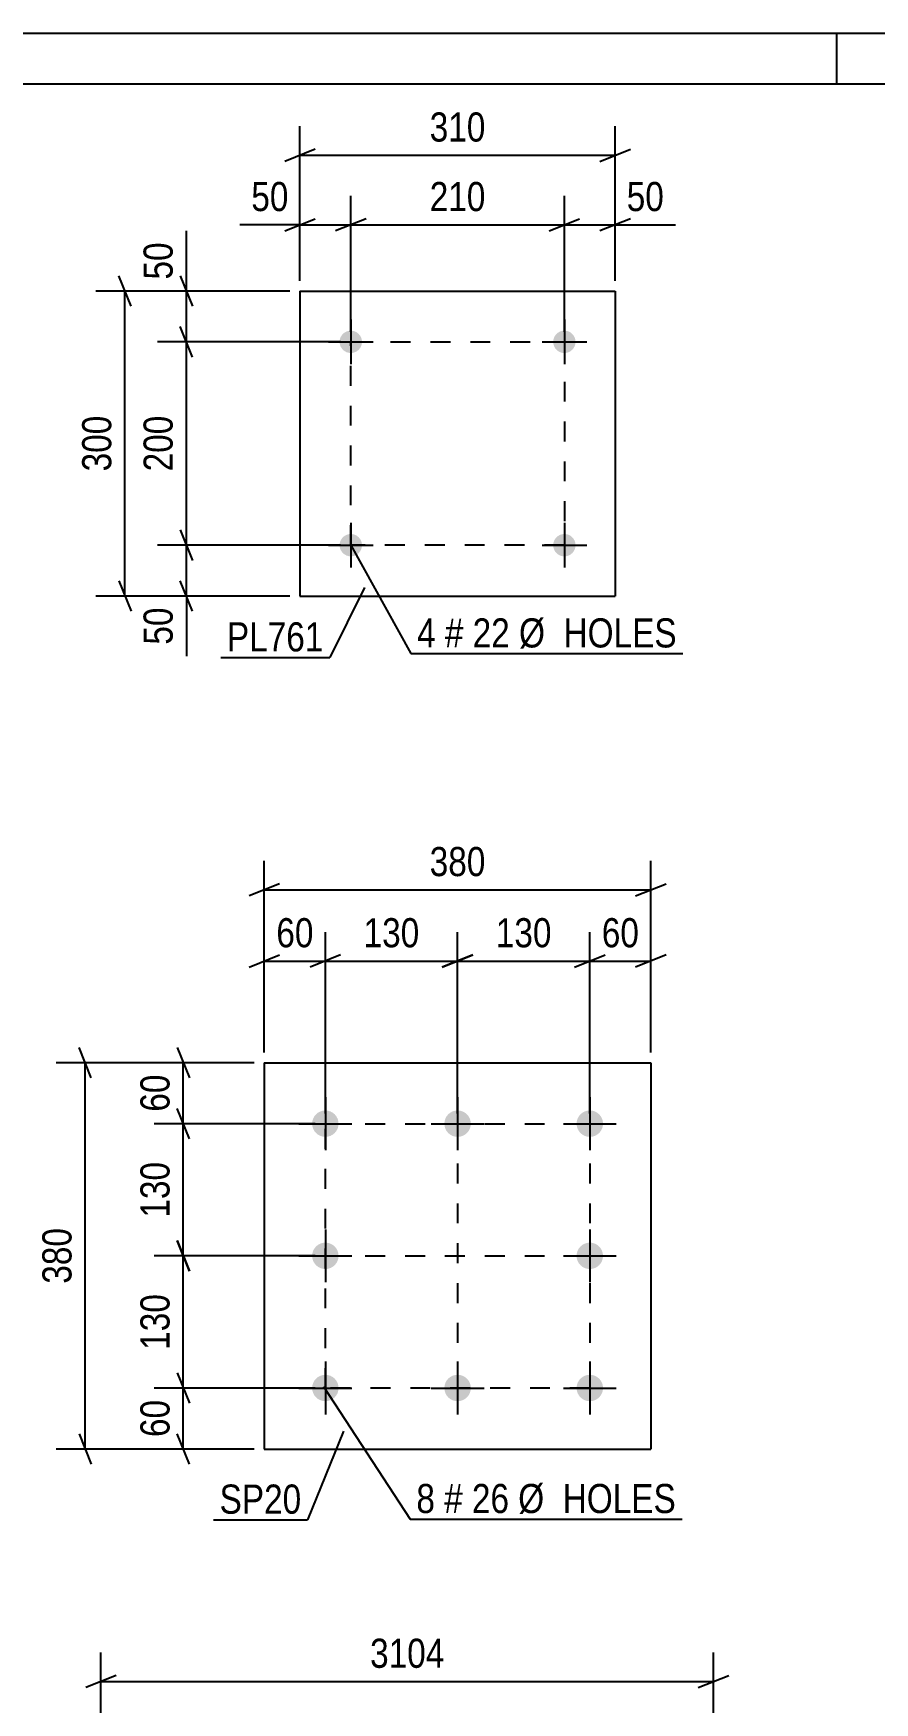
# Model space of a CAD drawing. Header units: millimetres. Extents: x 0 to 420, y 0 to 297.
# Drawn here: x 131 to 213.7, y 132.8 to 297 of the extents above; entities that cross this region are included whole.
import ezdxf

# ---------------------------------------------------------------- set-up
doc = ezdxf.new("R2010")
doc.units = ezdxf.units.MM
doc.linetypes.add('DXK_LINE_DOT2', pattern=[3.9198, 1.9599, -1.9599])
doc.styles.add('Arial Narrow', font='ARIALN.TTF', dxfattribs={"height": 0.2})

# ---------------------------------------------------------------- blocks, each defined once
blk = doc.blocks.new('Unknown-317913767-1115')
at = {"color": 5, "linetype": 'Continuous'}
for p, q in [((420, 297), (0, 297)), ((210, 292), (210, 297)), ((415, 292), (5, 292))]:
    blk.add_line(p, q, dxfattribs=at)
blk = doc.blocks.new('Bolt-317913767-1661 - 1627')
at = {"linetype": 'Continuous'}
for points in [[(159.7, 191.06, -1), (159.7, 188.46, -1)], [(172.7, 191.06, -1), (172.7, 188.46, -1)], [(185.7, 191.06, -1), (185.7, 188.46, -1)], [(159.7, 178.06, -1), (159.7, 175.46, -1)], [(185.7, 178.06, -1), (185.7, 175.46, -1)], [(159.7, 165.06, -1), (159.7, 162.46, -1)], [(172.7, 165.06, -1), (172.7, 162.46, -1)], [(185.7, 165.06, -1), (185.7, 162.46, -1)]]:
    blk.add_hatch(color=1, dxfattribs=at).paths.add_polyline_path(points)
at = {"color": 1, "linetype": 'Continuous'}
for p, q in [((159.7, 192.36), (159.7, 187.16)), ((172.7, 192.36), (172.7, 187.16)), ((185.7, 192.36), (185.7, 187.16)), ((157.1, 189.76), (162.3, 189.76)), ((170.1, 189.76), (175.3, 189.76)), ((183.1, 189.76), (188.3, 189.76)), ((159.7, 179.36), (159.7, 174.16)), ((185.7, 179.36), (185.7, 174.16)), ((157.1, 176.76), (162.3, 176.76)), ((183.1, 176.76), (188.3, 176.76)), ((159.7, 166.36), (159.7, 161.16)), ((172.7, 166.36), (172.7, 161.16)), ((185.7, 166.36), (185.7, 161.16)), ((157.1, 163.76), (162.3, 163.76)), ((170.1, 163.76), (175.3, 163.76)), ((183.1, 163.76), (188.3, 163.76))]:
    blk.add_line(p, q, dxfattribs=at)
blk = doc.blocks.new('Part-317913767-1676 - 1627')
at = {"color": 2, "linetype": 'Continuous'}
for p, q in [((153.7, 195.76), (153.7, 157.76)), ((153.7, 195.76), (191.7, 195.76)), ((191.7, 195.76), (191.7, 157.76)), ((153.7, 157.76), (191.7, 157.76))]:
    blk.add_line(p, q, dxfattribs=at)
blk = doc.blocks.new('Bolt-317913767-2016 - 1967')
at = {"linetype": 'Continuous'}
for points in [[(163.3, 246.66, -1), (161.1, 246.66, -1)], [(184.3, 246.66, -1), (182.1, 246.66, -1)]]:
    blk.add_hatch(color=1, dxfattribs=at).paths.add_polyline_path(points)
at = {"color": 1, "linetype": 'Continuous'}
for p, q in [((162.2, 248.86), (162.2, 244.46)), ((183.2, 248.86), (183.2, 244.46)), ((160, 246.66), (164.4, 246.66)), ((181, 246.66), (185.4, 246.66))]:
    blk.add_line(p, q, dxfattribs=at)
blk = doc.blocks.new('Part-317913767-1983 - 1967')
at = {"color": 2, "linetype": 'Continuous'}
for p, q in [((157.2, 271.66), (157.2, 241.66)), ((157.2, 271.66), (188.2, 271.66)), ((188.2, 271.66), (188.2, 241.66)), ((157.2, 241.66), (188.2, 241.66))]:
    blk.add_line(p, q, dxfattribs=at)
blk = doc.blocks.new('Bolt-317913767-2021 - 1967')
at = {"linetype": 'Continuous'}
for points in [[(163.3, 266.66, -1), (161.1, 266.66, -1)], [(184.3, 266.66, -1), (182.1, 266.66, -1)]]:
    blk.add_hatch(color=1, dxfattribs=at).paths.add_polyline_path(points)
at = {"color": 1, "linetype": 'Continuous'}
for p, q in [((162.2, 268.86), (162.2, 264.46)), ((183.2, 268.86), (183.2, 264.46)), ((160, 266.66), (164.4, 266.66)), ((181, 266.66), (185.4, 266.66))]:
    blk.add_line(p, q, dxfattribs=at)
blk = doc.blocks.new('Rectangle-317913767-1764 - 1627')
at = {"color": 1, "linetype": 'DXK_LINE_DOT2'}
blk.add_lwpolyline([(159.7, 189.76), (185.7, 189.76), (185.7, 163.76), (159.7, 163.76), (159.7, 189.76)], close=True, dxfattribs=at)
blk = doc.blocks.new('Rectangle-317913767-2130 - 1967')
at = {"color": 1, "linetype": 'DXK_LINE_DOT2'}
blk.add_lwpolyline([(162.2, 266.66), (183.2, 266.66), (183.2, 246.66), (162.2, 246.66), (162.2, 266.66)], close=True, dxfattribs=at)
blk = doc.blocks.new('Line-317913767-1757 - 1627')
at = {"color": 1, "linetype": 'DXK_LINE_DOT2'}
blk.add_line((172.7, 189.76), (172.7, 163.76), dxfattribs=at)
blk = doc.blocks.new('Line-317913767-1749 - 1627')
at = {"color": 1, "linetype": 'DXK_LINE_DOT2'}
blk.add_line((159.7, 176.76), (185.7, 176.76), dxfattribs=at)
blk = doc.blocks.new('StraightDimension-317913767-1565 - 1318')
at = {"color": 7, "linetype": 'Continuous'}
for p, q in [((137.64, 111.39), (137.64, 137.74)), ((197.86, 116.88), (197.86, 137.74)), ((139.14, 135.49), (136.14, 134.29)), ((137.64, 134.89), (197.86, 134.89)), ((196.36, 134.29), (199.36, 135.49))]:
    blk.add_line(p, q, dxfattribs=at)
at = {"color": 0}
blk.add_wipeout([(172.01, 135.64), (172.01, 139.84), (163.5, 139.84), (163.5, 135.64)], dxfattribs=at)
at = {"color": 3, "style": 'Arial Narrow'}
blk.add_text('3104', height=2.863, dxfattribs=at).set_placement((164.1, 136.24))
blk = doc.blocks.new('StraightDimension-317913767-15893 - 1627')
at = {"color": 7, "linetype": 'Continuous'}
for p, q in [((146.33, 188.26), (145.13, 191.26)), ((158.7, 189.76), (142.88, 189.76)), ((145.73, 176.76), (145.73, 189.76)), ((145.13, 178.26), (146.33, 175.26)), ((158.7, 176.76), (142.88, 176.76))]:
    blk.add_line(p, q, dxfattribs=at)
at = {"color": 0}
blk.add_wipeout([(144.98, 186.61), (140.78, 186.61), (140.78, 179.92), (144.98, 179.92)], dxfattribs=at)
at = {"color": 3, "style": 'Arial Narrow'}
blk.add_text('130', height=2.863, rotation=90.0002, dxfattribs=at).set_placement((144.38, 180.52))
blk = doc.blocks.new('StraightDimension-317913767-1725 - 1627')
at = {"color": 7, "linetype": 'Continuous'}
for p, q in [((145.13, 197.26), (146.33, 194.26)), ((152.7, 195.76), (142.88, 195.76)), ((145.73, 189.76), (145.73, 195.76)), ((146.33, 188.26), (145.13, 191.26)), ((158.7, 189.76), (142.88, 189.76))]:
    blk.add_line(p, q, dxfattribs=at)
at = {"color": 0}
blk.add_wipeout([(144.98, 195.19), (140.78, 195.19), (140.78, 190.34), (144.98, 190.34)], dxfattribs=at)
at = {"color": 3, "style": 'Arial Narrow'}
blk.add_text('60', height=2.863, rotation=90.0002, dxfattribs=at).set_placement((144.38, 190.94))
blk = doc.blocks.new('StraightDimension-317913767-15869 - 1627')
at = {"color": 7, "linetype": 'Continuous'}
for p, q in [((159.7, 190.76), (159.7, 208.61)), ((172.7, 190.76), (172.7, 208.61)), ((161.2, 206.36), (158.2, 205.16)), ((159.7, 205.76), (172.7, 205.76)), ((171.2, 205.16), (174.2, 206.36))]:
    blk.add_line(p, q, dxfattribs=at)
at = {"color": 0}
blk.add_wipeout([(169.55, 206.51), (169.55, 210.71), (162.86, 210.71), (162.86, 206.51)], dxfattribs=at)
at = {"color": 3, "style": 'Arial Narrow'}
blk.add_text('130', height=2.863, dxfattribs=at).set_placement((163.46, 207.11))
blk = doc.blocks.new('StraightDimension-317913767-1678 - 1627')
at = {"color": 7, "linetype": 'Continuous'}
for p, q in [((153.7, 196.76), (153.7, 215.61)), ((191.7, 196.76), (191.7, 215.61)), ((155.2, 213.36), (152.2, 212.16)), ((153.7, 212.76), (191.7, 212.76)), ((190.2, 212.16), (193.2, 213.36))]:
    blk.add_line(p, q, dxfattribs=at)
at = {"color": 0}
blk.add_wipeout([(176.05, 213.51), (176.05, 217.71), (169.36, 217.71), (169.36, 213.51)], dxfattribs=at)
at = {"color": 3, "style": 'Arial Narrow'}
blk.add_text('380', height=2.863, dxfattribs=at).set_placement((169.96, 214.11))
blk = doc.blocks.new('StraightDimension-317913767-1689 - 1627')
at = {"color": 7, "linetype": 'Continuous'}
for p, q in [((153.7, 196.76), (153.7, 208.61)), ((159.7, 190.76), (159.7, 208.61)), ((152.2, 205.16), (155.2, 206.36)), ((153.7, 205.76), (159.7, 205.76)), ((161.2, 206.36), (158.2, 205.16))]:
    blk.add_line(p, q, dxfattribs=at)
at = {"color": 0}
blk.add_wipeout([(159.13, 206.51), (159.13, 210.71), (154.28, 210.71), (154.28, 206.51)], dxfattribs=at)
at = {"color": 3, "style": 'Arial Narrow'}
blk.add_text('60', height=2.863, dxfattribs=at).set_placement((154.88, 207.11))
blk = doc.blocks.new('StraightDimension-317913767-1703 - 1627')
at = {"color": 7, "linetype": 'Continuous'}
for p, q in [((185.7, 190.76), (185.7, 208.61)), ((191.7, 196.76), (191.7, 208.61)), ((184.2, 205.16), (187.2, 206.36)), ((185.7, 205.76), (191.7, 205.76)), ((193.2, 206.36), (190.2, 205.16))]:
    blk.add_line(p, q, dxfattribs=at)
at = {"color": 0}
blk.add_wipeout([(191.13, 206.51), (191.13, 210.71), (186.28, 210.71), (186.28, 206.51)], dxfattribs=at)
at = {"color": 3, "style": 'Arial Narrow'}
blk.add_text('60', height=2.863, dxfattribs=at).set_placement((186.88, 207.11))
blk = doc.blocks.new('StraightDimension-317913767-15871 - 1627')
at = {"color": 7, "linetype": 'Continuous'}
for p, q in [((172.7, 190.76), (172.7, 208.61)), ((185.7, 190.76), (185.7, 208.61)), ((174.2, 206.36), (171.2, 205.16)), ((172.7, 205.76), (185.7, 205.76)), ((184.2, 205.16), (187.2, 206.36))]:
    blk.add_line(p, q, dxfattribs=at)
at = {"color": 0}
blk.add_wipeout([(182.55, 206.51), (182.55, 210.71), (175.86, 210.71), (175.86, 206.51)], dxfattribs=at)
at = {"color": 3, "style": 'Arial Narrow'}
blk.add_text('130', height=2.863, dxfattribs=at).set_placement((176.46, 207.11))
blk = doc.blocks.new('StraightDimension-317913767-1714 - 1627')
at = {"color": 7, "linetype": 'Continuous'}
for p, q in [((136.69, 194.26), (135.49, 197.26)), ((152.7, 195.76), (133.24, 195.76)), ((136.09, 157.76), (136.09, 195.76)), ((135.49, 159.26), (136.69, 156.26)), ((152.7, 157.76), (133.24, 157.76))]:
    blk.add_line(p, q, dxfattribs=at)
at = {"color": 0}
blk.add_wipeout([(135.34, 180.11), (131.14, 180.11), (131.14, 173.42), (135.34, 173.42)], dxfattribs=at)
at = {"color": 3, "style": 'Arial Narrow'}
blk.add_text('380', height=2.863, rotation=90.0002, dxfattribs=at).set_placement((134.74, 174.02))
blk = doc.blocks.new('StraightDimension-317913767-1739 - 1627')
at = {"color": 7, "linetype": 'Continuous'}
for p, q in [((145.13, 165.26), (146.33, 162.26)), ((158.7, 163.76), (142.88, 163.76)), ((145.73, 157.76), (145.73, 163.76)), ((146.33, 156.26), (145.13, 159.26)), ((152.7, 157.76), (142.88, 157.76))]:
    blk.add_line(p, q, dxfattribs=at)
at = {"color": 0}
blk.add_wipeout([(144.98, 163.19), (140.78, 163.19), (140.78, 158.34), (144.98, 158.34)], dxfattribs=at)
at = {"color": 3, "style": 'Arial Narrow'}
blk.add_text('60', height=2.863, rotation=90.0002, dxfattribs=at).set_placement((144.38, 158.94))
blk = doc.blocks.new('StraightDimension-317913767-15891 - 1627')
at = {"color": 7, "linetype": 'Continuous'}
for p, q in [((146.33, 175.26), (145.13, 178.26)), ((158.7, 176.76), (142.88, 176.76)), ((145.73, 163.76), (145.73, 176.76)), ((145.13, 165.26), (146.33, 162.26)), ((158.7, 163.76), (142.88, 163.76))]:
    blk.add_line(p, q, dxfattribs=at)
at = {"color": 0}
blk.add_wipeout([(144.98, 173.61), (140.78, 173.61), (140.78, 166.92), (144.98, 166.92)], dxfattribs=at)
at = {"color": 3, "style": 'Arial Narrow'}
blk.add_text('130', height=2.863, rotation=90.0002, dxfattribs=at).set_placement((144.38, 167.52))
blk = doc.blocks.new('StraightDimension-317913767-2101 - 1967')
at = {"color": 7, "linetype": 'Continuous'}
for p, q in [((146.64, 265.16), (145.44, 268.16)), ((161.2, 266.66), (143.19, 266.66)), ((146.04, 246.66), (146.04, 266.66)), ((145.44, 248.16), (146.64, 245.16)), ((161.2, 246.66), (143.19, 246.66))]:
    blk.add_line(p, q, dxfattribs=at)
at = {"color": 0}
blk.add_wipeout([(145.29, 260), (141.09, 260), (141.09, 253.32), (145.29, 253.32)], dxfattribs=at)
at = {"color": 3, "style": 'Arial Narrow'}
blk.add_text('200', height=2.863, rotation=90.0002, dxfattribs=at).set_placement((144.69, 253.92))
blk = doc.blocks.new('StraightDimension-317913767-2023 - 1967')
at = {"color": 7, "linetype": 'Continuous'}
for p, q in [((157.2, 272.66), (157.2, 287.86)), ((188.2, 272.66), (188.2, 287.86)), ((158.7, 285.61), (155.7, 284.41)), ((157.2, 285.01), (188.2, 285.01)), ((186.7, 284.41), (189.7, 285.61))]:
    blk.add_line(p, q, dxfattribs=at)
at = {"color": 0}
blk.add_wipeout([(176.05, 285.76), (176.05, 289.96), (169.36, 289.96), (169.36, 285.76)], dxfattribs=at)
at = {"color": 3, "style": 'Arial Narrow'}
blk.add_text('310', height=2.863, dxfattribs=at).set_placement((169.96, 286.36))
blk = doc.blocks.new('StraightDimension-317913767-2047 - 1967')
at = {"color": 7, "linetype": 'Continuous'}
for p, q in [((162.2, 267.66), (162.2, 281.02)), ((183.2, 267.66), (183.2, 281.02)), ((163.7, 278.77), (160.7, 277.57)), ((162.2, 278.17), (183.2, 278.17)), ((181.7, 277.57), (184.7, 278.77))]:
    blk.add_line(p, q, dxfattribs=at)
at = {"color": 0}
blk.add_wipeout([(176.05, 278.92), (176.05, 283.12), (169.36, 283.12), (169.36, 278.92)], dxfattribs=at)
at = {"color": 3, "style": 'Arial Narrow'}
blk.add_text('210', height=2.863, dxfattribs=at).set_placement((169.96, 279.52))
blk = doc.blocks.new('StraightDimension-317913767-2034 - 1967')
at = {"color": 7, "linetype": 'Continuous'}
for p, q in [((157.2, 272.66), (157.2, 281.02)), ((162.2, 267.66), (162.2, 281.02)), ((155.7, 277.57), (158.7, 278.77)), ((157.2, 278.17), (162.2, 278.17)), ((163.7, 278.77), (160.7, 277.57))]:
    blk.add_line(p, q, dxfattribs=at)
at = {"color": 0}
blk.add_wipeout([(156.68, 278.92), (156.68, 283.12), (151.82, 283.12), (151.82, 278.92)], dxfattribs=at)
at = {"color": 7, "linetype": 'Continuous'}
blk.add_line((157.2, 278.17), (151.3, 278.17), dxfattribs=at)
blk.add_line((157.2, 278.17), (151.3, 278.17), dxfattribs=at)
at = {"color": 3, "style": 'Arial Narrow'}
blk.add_text('50', height=2.863, dxfattribs=at).set_placement((152.42, 279.52))
blk = doc.blocks.new('StraightDimension-317913767-2063 - 1967')
at = {"color": 7, "linetype": 'Continuous'}
for p, q in [((183.2, 267.66), (183.2, 281.02)), ((188.2, 272.66), (188.2, 281.02)), ((181.7, 277.57), (184.7, 278.77)), ((183.2, 278.17), (188.2, 278.17)), ((189.7, 278.77), (186.7, 277.57))]:
    blk.add_line(p, q, dxfattribs=at)
at = {"color": 0}
blk.add_wipeout([(193.58, 278.92), (193.58, 283.12), (188.73, 283.12), (188.73, 278.92)], dxfattribs=at)
at = {"color": 7, "linetype": 'Continuous'}
blk.add_line((188.2, 278.17), (194.11, 278.17), dxfattribs=at)
blk.add_line((188.2, 278.17), (194.11, 278.17), dxfattribs=at)
at = {"color": 3, "style": 'Arial Narrow'}
blk.add_text('50', height=2.863, dxfattribs=at).set_placement((189.33, 279.52))
blk = doc.blocks.new('StraightDimension-317913767-2077 - 1967')
at = {"color": 7, "linetype": 'Continuous'}
for p, q in [((140.6, 270.16), (139.4, 273.16)), ((156.2, 271.66), (137.15, 271.66)), ((140, 241.66), (140, 271.66)), ((139.4, 243.16), (140.6, 240.16)), ((156.2, 241.66), (137.15, 241.66))]:
    blk.add_line(p, q, dxfattribs=at)
at = {"color": 0}
blk.add_wipeout([(139.25, 260), (135.05, 260), (135.05, 253.32), (139.25, 253.32)], dxfattribs=at)
at = {"color": 3, "style": 'Arial Narrow'}
blk.add_text('300', height=2.863, rotation=90.0002, dxfattribs=at).set_placement((138.65, 253.92))
blk = doc.blocks.new('StraightDimension-317913767-2088 - 1967')
at = {"color": 7, "linetype": 'Continuous'}
for p, q in [((145.44, 248.16), (146.64, 245.16)), ((161.2, 246.66), (143.19, 246.66)), ((146.04, 241.66), (146.04, 246.66)), ((146.64, 240.16), (145.44, 243.16)), ((156.2, 241.66), (143.19, 241.66))]:
    blk.add_line(p, q, dxfattribs=at)
at = {"color": 0}
blk.add_wipeout([(145.29, 241.14), (141.09, 241.14), (141.09, 236.28), (145.29, 236.28)], dxfattribs=at)
at = {"color": 7, "linetype": 'Continuous'}
blk.add_line((146.04, 241.66), (146.04, 235.75), dxfattribs=at)
blk.add_line((146.04, 241.66), (146.04, 235.75), dxfattribs=at)
at = {"color": 3, "style": 'Arial Narrow'}
blk.add_text('50', height=2.863, rotation=90.0002, dxfattribs=at).set_placement((144.69, 236.88))
blk = doc.blocks.new('StraightDimension-317913767-2117 - 1967')
at = {"color": 7, "linetype": 'Continuous'}
for p, q in [((145.44, 273.16), (146.64, 270.16)), ((156.2, 271.66), (143.19, 271.66)), ((146.04, 266.66), (146.04, 271.66)), ((146.64, 265.16), (145.44, 268.16)), ((161.2, 266.66), (143.19, 266.66))]:
    blk.add_line(p, q, dxfattribs=at)
at = {"color": 0}
blk.add_wipeout([(145.29, 277.04), (141.09, 277.04), (141.09, 272.19), (145.29, 272.19)], dxfattribs=at)
at = {"color": 7, "linetype": 'Continuous'}
blk.add_line((146.04, 271.66), (146.04, 277.57), dxfattribs=at)
blk.add_line((146.04, 271.66), (146.04, 277.57), dxfattribs=at)
at = {"color": 3, "style": 'Arial Narrow'}
blk.add_text('50', height=2.863, rotation=90.0002, dxfattribs=at).set_placement((144.69, 272.79))
blk = doc.blocks.new('Mark-317913767-1657 - 1627')
at = {"color": 0}
for points in [[(170.48, 151.46), (170.48, 154.46), (168.65, 154.46), (168.65, 151.46)], [(173.21, 151.46), (173.21, 154.46), (171.38, 154.46), (171.38, 151.46)], [(177.76, 151.46), (177.76, 154.46), (174.11, 154.46), (174.11, 151.46)], [(194.19, 151.46), (194.19, 154.46), (178.66, 154.46), (178.66, 151.46)]]:
    blk.add_wipeout(points, dxfattribs=at)
for points in [[(170.48, 151.46), (170.48, 154.46), (168.65, 154.46), (168.65, 151.46)], [(173.21, 151.46), (173.21, 154.46), (171.38, 154.46), (171.38, 151.46)], [(177.76, 151.46), (177.76, 154.46), (174.11, 154.46), (174.11, 151.46)], [(194.19, 151.46), (194.19, 154.46), (178.66, 154.46), (178.66, 151.46)]]:
    blk.add_wipeout(points, dxfattribs=at)
at = {"color": 7, "linetype": 'Continuous'}
for p, q in [((159.52, 163.91), (168.05, 150.86)), ((168.05, 150.86), (194.79, 150.86))]:
    blk.add_line(p, q, dxfattribs=at)
at = {"color": 3, "style": 'Arial Narrow'}
for s, height, p in [('8', 2.86, (168.65, 151.46)), ('26', 2.863, (174.11, 151.46)), ('Ø  HOLES', 2.863, (178.66, 151.46)), ('#', 2.86, (171.38, 151.46))]:
    blk.add_text(s, height=height, dxfattribs=at).set_placement(p)
blk = doc.blocks.new('Mark-317913767-1672 - 1627')
at = {"color": 0}
blk.add_wipeout([(157.34, 151.4), (157.34, 154.4), (149.3, 154.4), (149.3, 151.4)], dxfattribs=at)
blk.add_wipeout([(157.34, 151.4), (157.34, 154.4), (149.3, 154.4), (149.3, 151.4)], dxfattribs=at)
at = {"color": 30, "linetype": 'Continuous'}
for p in [(161.47, 159.52), (148.7, 150.8)]:
    blk.add_line(p, (157.94, 150.8), dxfattribs=at)
at = {"color": 3, "style": 'Arial Narrow'}
blk.add_text('SP20', height=2.863, dxfattribs=at).set_placement((149.3, 151.4))
blk = doc.blocks.new('Mark-317913767-1979 - 1967')
at = {"color": 0}
blk.add_wipeout([(159.53, 236.21), (159.53, 239.21), (150.02, 239.21), (150.02, 236.21)], dxfattribs=at)
blk.add_wipeout([(159.53, 236.21), (159.53, 239.21), (150.02, 239.21), (150.02, 236.21)], dxfattribs=at)
at = {"color": 30, "linetype": 'Continuous'}
for p in [(163.55, 242.5), (149.42, 235.61)]:
    blk.add_line(p, (160.13, 235.61), dxfattribs=at)
at = {"color": 3, "style": 'Arial Narrow'}
blk.add_text('PL761', height=2.863, dxfattribs=at).set_placement((150.02, 236.21))
blk = doc.blocks.new('MarkSet-317913767-2177 - 1967')
at = {"color": 0}
for points in [[(170.55, 236.6), (170.55, 239.6), (168.72, 239.6), (168.72, 236.6)], [(173.28, 236.6), (173.28, 239.6), (171.45, 239.6), (171.45, 236.6)], [(177.84, 236.6), (177.84, 239.6), (174.18, 239.6), (174.18, 236.6)], [(194.26, 236.6), (194.26, 239.6), (178.74, 239.6), (178.74, 236.6)]]:
    blk.add_wipeout(points, dxfattribs=at)
for points in [[(170.55, 236.6), (170.55, 239.6), (168.72, 239.6), (168.72, 236.6)], [(173.28, 236.6), (173.28, 239.6), (171.45, 239.6), (171.45, 236.6)], [(177.84, 236.6), (177.84, 239.6), (174.18, 239.6), (174.18, 236.6)], [(194.26, 236.6), (194.26, 239.6), (178.74, 239.6), (178.74, 236.6)]]:
    blk.add_wipeout(points, dxfattribs=at)
at = {"color": 7, "linetype": 'Continuous'}
for p, q in [((162.2, 246.66), (168.12, 236)), ((168.12, 236), (194.86, 236))]:
    blk.add_line(p, q, dxfattribs=at)
at = {"color": 3, "style": 'Arial Narrow'}
for s, height, p in [('4', 2.86, (168.72, 236.6)), ('#', 2.86, (171.45, 236.6)), ('22', 2.863, (174.18, 236.6)), ('Ø  HOLES', 2.863, (178.74, 236.6))]:
    blk.add_text(s, height=height, dxfattribs=at).set_placement(p)

msp = doc.modelspace()

# ---------------------------------------------------------------- block references
for name in ['Unknown-317913767-1115', 'Part-317913767-1983 - 1967', 'Bolt-317913767-2021 - 1967', 'Rectangle-317913767-2130 - 1967', 'Bolt-317913767-2016 - 1967', 'Part-317913767-1676 - 1627', 'Bolt-317913767-1661 - 1627', 'Rectangle-317913767-1764 - 1627', 'Line-317913767-1757 - 1627', 'Line-317913767-1749 - 1627']:
    msp.add_blockref(name, (0, 0))

# ---------------------------------------------------------------- next in the draw order: block references
for name in ['StraightDimension-317913767-2023 - 1967', 'StraightDimension-317913767-2101 - 1967', 'StraightDimension-317913767-15893 - 1627', 'StraightDimension-317913767-1565 - 1318']:
    msp.add_blockref(name, (0, 0))

# ---------------------------------------------------------------- next in the draw order: block references
for name in ['StraightDimension-317913767-2047 - 1967', 'StraightDimension-317913767-1725 - 1627']:
    msp.add_blockref(name, (0, 0))

# ---------------------------------------------------------------- next in the draw order: block references
for name in ['StraightDimension-317913767-2034 - 1967', 'StraightDimension-317913767-2063 - 1967', 'StraightDimension-317913767-15869 - 1627']:
    msp.add_blockref(name, (0, 0))

# ---------------------------------------------------------------- next in the draw order: block references
for name in ['StraightDimension-317913767-2077 - 1967', 'StraightDimension-317913767-1678 - 1627']:
    msp.add_blockref(name, (0, 0))

# ---------------------------------------------------------------- next in the draw order: block references
for name in ['StraightDimension-317913767-2117 - 1967', 'StraightDimension-317913767-2088 - 1967', 'StraightDimension-317913767-1689 - 1627', 'StraightDimension-317913767-1703 - 1627']:
    msp.add_blockref(name, (0, 0))

# ---------------------------------------------------------------- next in the draw order: block references
for name in ['Mark-317913767-1979 - 1967', 'StraightDimension-317913767-15871 - 1627', 'StraightDimension-317913767-1714 - 1627']:
    msp.add_blockref(name, (0, 0))

# ---------------------------------------------------------------- next in the draw order: block references
for name in ['MarkSet-317913767-2177 - 1967', 'StraightDimension-317913767-1739 - 1627']:
    msp.add_blockref(name, (0, 0))

# ---------------------------------------------------------------- next in the draw order: block references
msp.add_blockref('StraightDimension-317913767-15891 - 1627', (0, 0))

# ---------------------------------------------------------------- next in the draw order: block references
msp.add_blockref('Mark-317913767-1657 - 1627', (0, 0))

# ---------------------------------------------------------------- next in the draw order: block references
msp.add_blockref('Mark-317913767-1672 - 1627', (0, 0))

doc.saveas('drawing.dxf')
